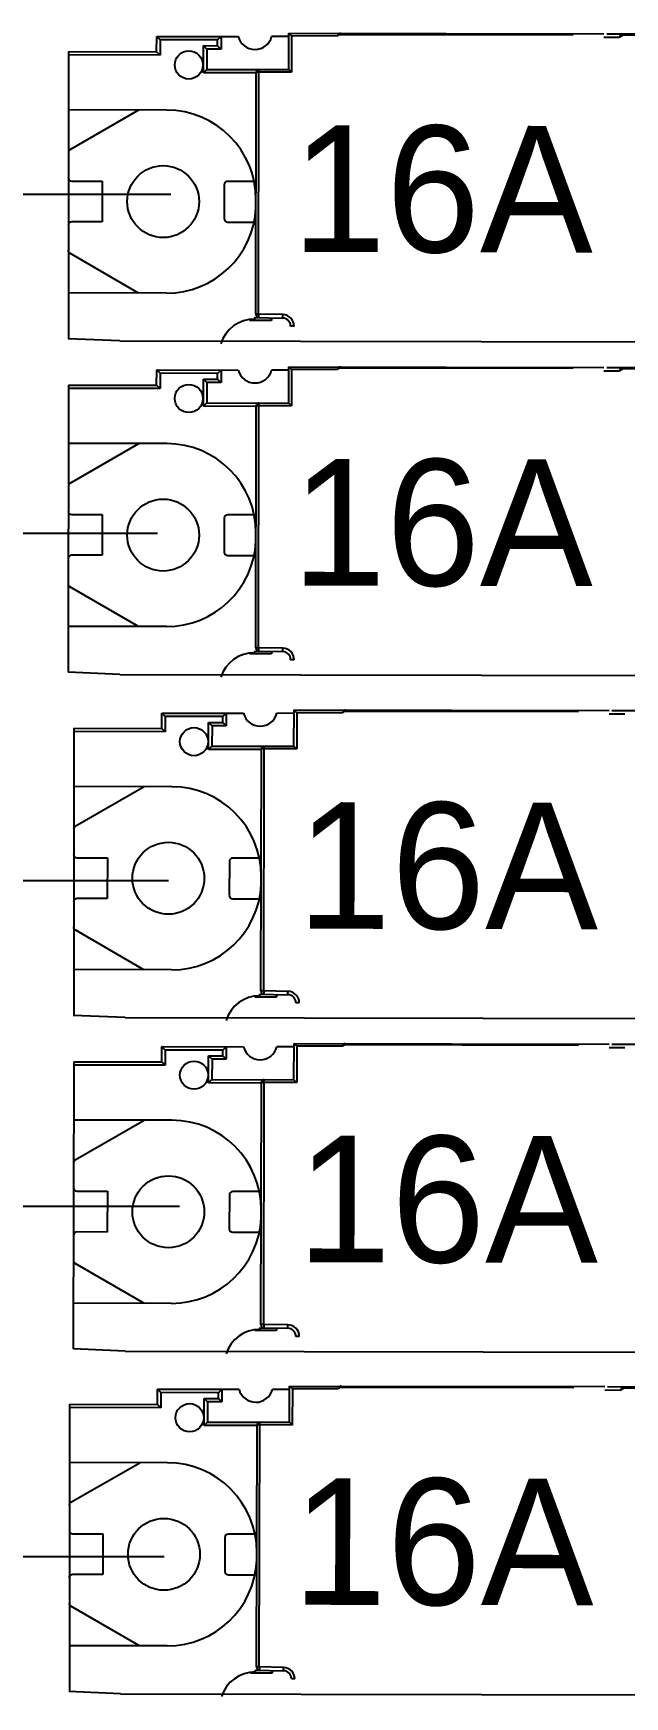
# Model space of a CAD drawing. Extents: x -4780 to 4154, y -1673 to 3208.
# Drawn here: x 2623.4 to 2684.4, y -107.6 to 63.7 of the extents above; entities that cross this region are included whole.
import ezdxf

# ---------------------------------------------------------------- set-up
doc = ezdxf.new("R2010")
doc.units = 0
doc.header["$MEASUREMENT"] = 0
doc.styles.add('PADRÃO', font='', dxfattribs={"height": 0.2})
doc.styles.get('PADRÃO').set_extended_font_data('AvantGarde Bk BT')

msp = doc.modelspace()

# ---------------------------------------------------------------- linework, layer by layer
at = {"color": 7, "linetype": 'Continuous'}
for p, q in [((2649.778, 59.947), (2649.785, 63.683)), ((2649.785, 63.683), (2682.26, 63.623)), ((2649.785, 63.683), (2650.064, 63.403)), ((2650.064, 63.403), (2650.057, 59.667)), ((2654.813, 63.394), (2650.064, 63.403)), ((2679.088, 63.489), (2655.092, 63.533)), ((2682.539, 63.622), (2782.408, 63.438)), ((2684.075, 63.62), (2683.865, 63.271)), ((2684.215, 63.48), (2683.865, 63.271)), ((2690.291, 63.468), (2684.215, 63.48)), ((2627.084, 61.804), (2636.163, 61.788)), ((2636.163, 61.788), (2636.166, 63.359)), ((2636.511, 61.438), (2636.163, 61.788)), ((2636.166, 63.359), (2644.57, 63.343)), ((2636.514, 63.009), (2636.166, 63.359)), ((2636.514, 63.009), (2636.511, 61.438)), ((2642.45, 62.998), (2636.514, 63.009)), ((2640.978, 59.614), (2640.983, 62.407)), ((2640.983, 62.407), (2642.449, 62.405)), ((2640.983, 62.407), (2641.331, 62.057)), ((2641.331, 62.057), (2641.327, 59.962)), ((2642.798, 62.055), (2641.331, 62.057)), ((2642.449, 62.405), (2642.45, 62.998)), ((2642.449, 62.405), (2642.798, 62.055)), ((2642.45, 62.998), (2642.8, 63.347)), ((2642.8, 63.347), (2642.798, 62.055)), ((2649.784, 63.334), (2648.014, 63.337)), ((2682.259, 63.274), (2683.865, 63.271)), ((2636.511, 61.438), (2627.083, 61.455)), ((2640.978, 59.614), (2641.327, 59.962)), ((2641.327, 59.962), (2649.778, 59.947)), ((2646.658, 34.756), (2646.705, 59.952)), ((2646.425, 59.604), (2640.978, 59.614)), ((2646.379, 34.756), (2646.425, 59.673)), ((2650.057, 59.667), (2646.425, 59.673)), ((2650.057, 59.667), (2649.778, 59.947)), ((2637.199, 55.78), (2627.073, 55.798)), ((2627.24, 51.708), (2634.33, 55.785)), ((2627.408, 48.465), (2630.551, 48.459)), ((2630.551, 48.459), (2630.543, 44.268)), ((2643.121, 48.086), (2643.115, 44.594)), ((2646.191, 48.43), (2643.471, 48.435)), ((2630.543, 44.268), (2627.4, 44.274)), ((2643.463, 44.245), (2646.166, 44.24)), ((2634.296, 36.928), (2627.22, 41.031)), ((2637.164, 36.923), (2627.038, 36.942)), ((2646.239, 34.415), (2646.238, 34.243)), ((2646.239, 34.415), (2649.152, 34.359)), ((2649.158, 34.708), (2646.658, 34.756)), ((2647.985, 34.382), (2647.984, 34.11)), ((2649.152, 34.359), (2649.158, 34.708)), ((2647.984, 34.11), (2645.738, 34.114)), ((2650.323, 33.519), (2649.973, 33.52)), ((2632.366, 31.998), (2627.029, 32.228)), ((2649.778, 25.604), (2649.785, 29.341)), ((2649.785, 29.341), (2682.26, 29.281)), ((2649.785, 29.341), (2650.064, 29.061)), ((2679.088, 29.147), (2655.092, 29.191)), ((2682.539, 29.28), (2782.408, 29.096)), ((2684.075, 29.277), (2683.865, 28.929)), ((2684.215, 29.137), (2683.865, 28.929)), ((2690.291, 29.126), (2684.215, 29.137)), ((2627.084, 27.462), (2636.163, 27.445)), ((2636.163, 27.445), (2636.166, 29.017)), ((2636.511, 27.096), (2636.163, 27.445)), ((2636.166, 29.017), (2644.57, 29.001)), ((2636.514, 28.667), (2636.166, 29.017)), ((2636.514, 28.667), (2636.511, 27.096)), ((2642.45, 28.656), (2636.514, 28.667)), ((2640.978, 25.272), (2640.983, 28.065)), ((2640.983, 28.065), (2642.449, 28.062)), ((2640.983, 28.065), (2641.331, 27.715)), ((2641.331, 27.715), (2641.327, 25.62)), ((2642.798, 27.713), (2641.331, 27.715)), ((2642.449, 28.062), (2642.45, 28.656)), ((2642.449, 28.062), (2642.798, 27.713)), ((2642.45, 28.656), (2642.8, 29.005)), ((2642.8, 29.005), (2642.798, 27.713)), ((2649.784, 28.992), (2648.014, 28.995)), ((2650.064, 29.061), (2650.057, 25.325)), ((2654.813, 29.052), (2650.064, 29.061)), ((2682.259, 28.932), (2683.865, 28.929)), ((2636.511, 27.096), (2627.083, 27.113)), ((2640.978, 25.272), (2641.327, 25.62)), ((2646.425, 25.261), (2640.978, 25.272)), ((2641.327, 25.62), (2649.778, 25.604)), ((2646.379, 0.414), (2646.425, 25.331)), ((2650.057, 25.325), (2646.425, 25.331)), ((2646.658, 0.414), (2646.705, 25.61)), ((2650.057, 25.325), (2649.778, 25.604)), ((2637.199, 21.437), (2627.073, 21.456)), ((2627.24, 17.366), (2634.33, 21.443)), ((2627.408, 14.122), (2630.551, 14.117)), ((2630.551, 14.117), (2630.543, 9.926)), ((2643.121, 13.744), (2643.115, 10.252)), ((2646.191, 14.088), (2643.471, 14.093)), ((2630.543, 9.926), (2627.4, 9.932)), ((2643.463, 9.902), (2646.166, 9.897)), ((2634.296, 2.586), (2627.22, 6.689)), ((2637.164, 2.581), (2627.038, 2.6)), ((2646.239, 0.073), (2646.238, -0.099)), ((2646.239, 0.073), (2649.152, 0.017)), ((2649.158, 0.366), (2646.658, 0.414)), ((2647.985, 0.039), (2647.984, -0.233)), ((2649.152, 0.017), (2649.158, 0.366)), ((2647.984, -0.233), (2645.738, -0.228)), ((2650.323, -0.823), (2649.973, -0.823)), ((2632.366, -2.344), (2627.029, -2.114)), ((2636.699, -7.892), (2636.702, -6.32)), ((2636.702, -6.32), (2645.107, -6.336)), ((2637.051, -6.67), (2636.702, -6.32)), ((2637.051, -6.67), (2637.048, -8.242)), ((2642.987, -6.681), (2637.051, -6.67)), ((2642.986, -7.275), (2642.987, -6.681)), ((2642.987, -6.681), (2643.337, -6.333)), ((2643.337, -6.333), (2643.334, -7.625)), ((2650.321, -6.346), (2648.551, -6.342)), ((2650.314, -9.733), (2650.321, -5.996)), ((2650.321, -5.996), (2682.796, -6.056)), ((2650.321, -5.996), (2650.6, -6.276)), ((2650.6, -6.276), (2650.593, -10.013)), ((2655.349, -6.285), (2650.6, -6.276)), ((2679.625, -6.19), (2655.629, -6.146)), ((2682.796, -6.406), (2684.402, -6.409)), ((2683.076, -6.057), (2782.945, -6.242)), ((2627.62, -7.875), (2636.699, -7.892)), ((2637.048, -8.242), (2627.62, -8.224)), ((2637.048, -8.242), (2636.699, -7.892)), ((2641.514, -10.066), (2641.519, -7.272)), ((2641.519, -7.272), (2642.986, -7.275)), ((2641.519, -7.272), (2641.868, -7.622)), ((2641.868, -7.622), (2641.864, -9.717)), ((2643.334, -7.625), (2641.868, -7.622)), ((2642.986, -7.275), (2643.334, -7.625)), ((2641.514, -10.066), (2641.864, -9.717)), ((2646.962, -10.076), (2641.514, -10.066)), ((2641.864, -9.717), (2650.314, -9.733)), ((2646.916, -34.924), (2646.962, -10.006)), ((2650.593, -10.013), (2646.962, -10.006)), ((2647.195, -34.923), (2647.242, -9.727)), ((2650.593, -10.013), (2650.314, -9.733)), ((2637.736, -13.9), (2627.609, -13.881)), ((2627.776, -17.971), (2634.867, -13.894)), ((2627.945, -21.215), (2631.088, -21.221)), ((2631.088, -21.221), (2631.08, -25.411)), ((2643.658, -21.593), (2643.651, -25.085)), ((2646.727, -21.249), (2644.008, -21.244)), ((2631.08, -25.411), (2627.937, -25.405)), ((2644, -25.435), (2646.703, -25.44)), ((2634.832, -32.751), (2627.756, -28.648)), ((2637.701, -32.756), (2627.574, -32.737)), ((2648.521, -35.57), (2646.274, -35.566)), ((2646.775, -35.264), (2646.775, -35.437)), ((2646.775, -35.264), (2649.688, -35.32)), ((2649.695, -34.971), (2647.195, -34.923)), ((2648.521, -35.298), (2648.521, -35.57)), ((2649.688, -35.32), (2649.695, -34.971)), ((2632.903, -37.681), (2627.566, -37.451)), ((2650.859, -36.16), (2650.51, -36.16)), ((2636.699, -42.234), (2636.702, -40.662)), ((2636.702, -40.662), (2645.107, -40.678)), ((2637.051, -41.012), (2636.702, -40.662)), ((2637.051, -41.012), (2637.048, -42.584)), ((2642.987, -41.023), (2637.051, -41.012)), ((2642.986, -41.617), (2642.987, -41.023)), ((2642.987, -41.023), (2643.337, -40.675)), ((2643.337, -40.675), (2643.334, -41.967)), ((2650.321, -40.688), (2648.551, -40.684)), ((2650.314, -44.075), (2650.321, -40.338)), ((2650.321, -40.338), (2682.796, -40.399)), ((2650.321, -40.338), (2650.6, -40.618)), ((2650.6, -40.618), (2650.593, -44.355)), ((2655.349, -40.627), (2650.6, -40.618)), ((2679.625, -40.532), (2655.629, -40.488)), ((2682.796, -40.748), (2684.402, -40.751)), ((2683.076, -40.399), (2782.945, -40.584)), ((2627.62, -42.217), (2636.699, -42.234)), ((2637.048, -42.584), (2627.62, -42.566)), ((2637.048, -42.584), (2636.699, -42.234)), ((2641.514, -44.408), (2641.519, -41.614)), ((2641.519, -41.614), (2642.986, -41.617)), ((2641.519, -41.614), (2641.868, -41.964)), ((2641.868, -41.964), (2641.864, -44.059)), ((2643.334, -41.967), (2641.868, -41.964)), ((2642.986, -41.617), (2643.334, -41.967)), ((2641.514, -44.408), (2641.864, -44.059)), ((2646.962, -44.418), (2641.514, -44.408)), ((2641.864, -44.059), (2650.314, -44.075)), ((2646.916, -69.266), (2646.962, -44.348)), ((2650.593, -44.355), (2646.962, -44.348)), ((2647.195, -69.265), (2647.242, -44.069)), ((2650.593, -44.355), (2650.314, -44.075)), ((2637.736, -48.242), (2627.609, -48.223)), ((2627.776, -52.313), (2634.867, -48.237)), ((2627.945, -55.557), (2631.088, -55.563)), ((2631.088, -55.563), (2631.08, -59.753)), ((2643.658, -55.935), (2643.651, -59.427)), ((2646.727, -55.592), (2644.008, -55.587)), ((2631.08, -59.753), (2627.937, -59.747)), ((2644, -59.777), (2646.703, -59.782)), ((2634.832, -67.093), (2627.756, -62.99)), ((2637.701, -67.098), (2627.574, -67.08)), ((2648.521, -69.912), (2646.274, -69.908)), ((2646.775, -69.606), (2646.775, -69.779)), ((2646.775, -69.606), (2649.688, -69.662)), ((2649.695, -69.313), (2647.195, -69.265)), ((2648.521, -69.64), (2648.521, -69.912)), ((2649.688, -69.662), (2649.695, -69.313)), ((2632.903, -72.023), (2627.566, -71.793)), ((2650.859, -70.503), (2650.51, -70.502)), ((2636.246, -77.508), (2636.249, -75.936)), ((2636.249, -75.936), (2644.654, -75.952)), ((2636.598, -76.286), (2636.249, -75.936)), ((2636.598, -76.286), (2636.595, -77.857)), ((2642.534, -76.297), (2636.598, -76.286)), ((2641.061, -79.681), (2641.066, -76.888)), ((2641.066, -76.888), (2642.533, -76.891)), ((2641.066, -76.888), (2641.415, -77.238)), ((2642.533, -76.891), (2642.534, -76.297)), ((2642.533, -76.891), (2642.881, -77.24)), ((2642.534, -76.297), (2642.884, -75.948)), ((2642.884, -75.948), (2642.881, -77.24)), ((2649.868, -75.961), (2648.098, -75.958)), ((2649.861, -79.349), (2649.868, -75.612)), ((2649.868, -75.612), (2682.343, -75.672)), ((2649.868, -75.612), (2650.147, -75.892)), ((2650.147, -75.892), (2650.14, -79.628)), ((2654.896, -75.901), (2650.147, -75.892)), ((2679.171, -75.806), (2655.176, -75.762)), ((2682.342, -76.021), (2683.949, -76.024)), ((2682.622, -75.673), (2782.491, -75.857)), ((2684.159, -75.676), (2683.949, -76.024)), ((2684.298, -75.816), (2683.949, -76.024)), ((2690.374, -75.827), (2684.298, -75.816)), ((2627.167, -77.491), (2636.246, -77.508)), ((2636.595, -77.857), (2627.167, -77.84)), ((2636.595, -77.857), (2636.246, -77.508)), ((2641.415, -77.238), (2641.411, -79.333)), ((2642.881, -77.24), (2641.415, -77.238)), ((2641.061, -79.681), (2641.411, -79.333)), ((2646.508, -79.692), (2641.061, -79.681)), ((2641.411, -79.333), (2649.861, -79.349)), ((2646.462, -104.539), (2646.509, -79.622)), ((2650.14, -79.628), (2646.509, -79.622)), ((2646.742, -104.539), (2646.788, -79.343)), ((2650.14, -79.628), (2649.861, -79.349)), ((2637.283, -83.516), (2627.156, -83.497)), ((2627.323, -87.587), (2634.414, -83.51)), ((2627.492, -90.831), (2630.634, -90.836)), ((2630.634, -90.836), (2630.627, -95.027)), ((2643.205, -91.209), (2643.198, -94.701)), ((2646.274, -90.865), (2643.555, -90.86)), ((2630.627, -95.027), (2627.484, -95.021)), ((2643.547, -95.051), (2646.25, -95.056)), ((2634.379, -102.367), (2627.303, -98.264)), ((2637.248, -102.372), (2627.121, -102.353)), ((2648.068, -105.186), (2645.821, -105.181)), ((2646.322, -104.88), (2646.322, -105.052)), ((2646.322, -104.88), (2649.235, -104.936)), ((2649.242, -104.587), (2646.742, -104.539)), ((2648.068, -104.914), (2648.068, -105.186)), ((2649.235, -104.936), (2649.242, -104.587)), ((2650.406, -105.776), (2650.057, -105.776)), ((2632.45, -107.297), (2627.112, -107.067))]:
    msp.add_line(p, q, dxfattribs=at)
for p, q in [((2627.084, 61.804), (2627.084, 32.226)), ((2637.632, 47.071), (2477.078, 47.071)), ((2632.366, 31.998), (2799.709, 31.689)), ((2627.084, 27.462), (2627.029, -2.114)), ((2636.263, 12.178), (2384.427, 12.178)), ((2632.366, -2.344), (2799.709, -2.653)), ((2627.62, -7.875), (2627.62, -37.454)), ((2637.388, -23.592), (2429.818, -23.592)), ((2632.903, -37.681), (2800.246, -37.991)), ((2627.62, -42.217), (2627.566, -71.793)), ((2638.513, -57.116), (2477.959, -57.116)), ((2632.903, -72.023), (2800.246, -72.333)), ((2627.167, -77.491), (2627.167, -107.069)), ((2636.935, -93.208), (2429.365, -93.208)), ((2632.45, -107.297), (2799.793, -107.606))]:
    msp.add_line(p, q)
for centre, radius in [((2639.478, 60.42), 1.449), ((2636.833, 46.352), 3.701), ((2639.478, 26.077), 1.449), ((2636.833, 12.01), 3.701), ((2640.014, -9.26), 1.449), ((2637.369, -23.327), 3.701), ((2640.014, -43.602), 1.449), ((2637.369, -57.669), 3.701), ((2639.561, -78.876), 1.449), ((2636.916, -92.943), 3.701)]:
    msp.add_circle(centre, radius, dxfattribs=at)
for centre, radius, start, end in [((2655.092, 63.394), 0.279, 89.89404, 179.89545), ((2684.075, 63.48), 0.14, 359.89404, 89.89404), ((2646.293, 63.794), 1.781, 194.66181, 345.12626), ((2646.704, 59.673), 0.279, 89.89404, 179.89404), ((2637.182, 46.561), 9.219, 359.89404, 89.89404), ((2627.414, 51.406), 0.349, 119.89404, 179.89404), ((2627.409, 48.814), 0.349, 179.89404, 269.89404), ((2643.47, 48.086), 0.349, 89.89404, 179.89404), ((2637.181, 46.151), 9.228, 269.89404, 357.34798), ((2643.464, 44.594), 0.349, 179.89404, 269.89404), ((2627.4, 43.925), 0.349, 89.89404, 179.89404), ((2627.395, 41.333), 0.349, 179.89404, 239.89404), ((2646.728, 34.755), 0.349, 179.89404, 268.89404), ((2649.135, 33.521), 0.838, 359.89404, 88.89404), ((2649.135, 33.521), 1.187, 359.89404, 88.89404), ((2646.232, 30.621), 3.622, 89.89404, 162.54665), ((2655.092, 29.052), 0.279, 89.89404, 179.89545), ((2684.075, 29.138), 0.14, 359.89404, 89.89404), ((2646.293, 29.452), 1.781, 194.66181, 345.12626), ((2646.704, 25.331), 0.279, 89.89404, 179.89404), ((2637.182, 12.219), 9.219, 359.89404, 89.89404), ((2627.414, 17.064), 0.349, 119.89404, 179.89404), ((2627.409, 14.472), 0.349, 179.89404, 269.89404), ((2643.47, 13.744), 0.349, 89.89404, 179.89404), ((2637.181, 11.809), 9.228, 269.89404, 357.34798), ((2627.4, 9.583), 0.349, 89.89404, 179.89404), ((2643.464, 10.252), 0.349, 179.89404, 269.89404), ((2627.395, 6.991), 0.349, 179.89404, 239.89404), ((2646.728, 0.413), 0.349, 179.89404, 268.89404), ((2649.135, -0.821), 0.838, 359.89404, 88.89404), ((2649.135, -0.821), 1.187, 359.89404, 88.89404), ((2646.232, -3.721), 3.622, 89.89404, 162.54665), ((2646.83, -5.885), 1.781, 194.66181, 345.12626), ((2655.629, -6.286), 0.279, 89.89404, 179.89545), ((2647.241, -10.006), 0.279, 89.89404, 179.89404), ((2637.719, -23.118), 9.219, 359.89404, 89.89404), ((2627.95, -18.274), 0.349, 119.89404, 179.89404), ((2627.945, -20.866), 0.349, 179.89404, 269.89404), ((2644.007, -21.594), 0.349, 89.89404, 179.89404), ((2637.718, -23.528), 9.228, 269.89404, 357.34798), ((2627.936, -25.754), 0.349, 89.89404, 179.89404), ((2644.001, -25.086), 0.349, 179.89404, 269.89404), ((2627.932, -28.346), 0.349, 179.89404, 239.89404), ((2646.768, -39.058), 3.622, 89.89404, 162.54665), ((2647.265, -34.924), 0.349, 179.89404, 268.89404), ((2649.672, -36.158), 0.838, 359.89404, 88.89404), ((2649.672, -36.158), 1.187, 359.89404, 88.89404), ((2646.83, -40.227), 1.781, 194.66181, 345.12626), ((2655.629, -40.628), 0.279, 89.89404, 179.89545), ((2647.241, -44.349), 0.279, 89.89404, 179.89404), ((2637.719, -57.461), 9.219, 359.89404, 89.89404), ((2627.95, -52.616), 0.349, 119.89404, 179.89404), ((2627.945, -55.208), 0.349, 179.89404, 269.89404), ((2644.007, -55.936), 0.349, 89.89404, 179.89404), ((2627.936, -60.096), 0.349, 89.89404, 179.89404), ((2637.718, -57.87), 9.228, 269.89404, 357.34798), ((2644.001, -59.428), 0.349, 179.89404, 269.89404), ((2627.932, -62.688), 0.349, 179.89404, 239.89404), ((2646.768, -73.401), 3.622, 89.89404, 162.54665), ((2647.265, -69.266), 0.349, 179.89404, 268.89404), ((2649.672, -70.5), 0.838, 359.89404, 88.89404), ((2649.672, -70.5), 1.187, 359.89404, 88.89404), ((2646.376, -75.501), 1.781, 194.66181, 345.12626), ((2655.175, -75.901), 0.279, 89.89404, 179.89545), ((2684.159, -75.815), 0.14, 359.89404, 89.89404), ((2646.788, -79.622), 0.279, 89.89404, 179.89404), ((2637.266, -92.734), 9.219, 359.89404, 89.89404), ((2627.497, -87.889), 0.349, 119.89404, 179.89404), ((2627.492, -90.481), 0.349, 179.89404, 269.89404), ((2643.554, -91.209), 0.349, 89.89404, 179.89404), ((2637.265, -93.144), 9.228, 269.89404, 357.34798), ((2627.483, -95.37), 0.349, 89.89404, 179.89404), ((2643.547, -94.701), 0.349, 179.89404, 269.89404), ((2627.478, -97.962), 0.349, 179.89404, 239.89404), ((2646.315, -108.674), 3.622, 89.89404, 162.54665), ((2646.812, -104.54), 0.349, 179.89404, 268.89404), ((2649.219, -105.774), 0.838, 359.89404, 88.89404), ((2649.219, -105.774), 1.187, 359.89404, 88.89404)]:
    msp.add_arc(centre, radius, start, end, dxfattribs=at)
for points, knots in [([(2654.961, 63.517), (2654.94, 63.512), (2654.879, 63.492), (2654.813, 63.438), (2654.813, 63.394)], [0, 0, 0, 0, 0.3387477, 1, 1, 1, 1]), ([(2655.092, 63.533), (2655.081, 63.533), (2655.037, 63.532), (2654.993, 63.526), (2654.961, 63.517)], [0, 0, 0, 0, 0.259248, 1, 1, 1, 1]), ([(2646.658, 34.756), (2646.623, 34.757), (2646.571, 34.757), (2646.505, 34.756), (2646.463, 34.756), (2646.429, 34.756), (2646.406, 34.756), (2646.392, 34.756), (2646.385, 34.755), (2646.382, 34.756), (2646.379, 34.755), (2646.379, 34.756)], [0, 0, 0, 0, 0.3821835, 0.5556768, 0.7071962, 0.8315087, 0.9237067, 0.9566914, 0.980577, 0.9951006, 1, 1, 1, 1]), ([(2646.658, 34.756), (2646.657, 34.712), (2646.659, 34.629), (2646.671, 34.518), (2646.685, 34.448), (2646.709, 34.406), (2646.721, 34.406)], [0, 0, 0, 0, 0.369327, 0.6830643, 0.8977864, 1, 1, 1, 1]), ([(2654.961, 29.175), (2654.94, 29.17), (2654.879, 29.15), (2654.813, 29.096), (2654.813, 29.052)], [0, 0, 0, 0, 0.3387477, 1, 1, 1, 1]), ([(2655.092, 29.191), (2655.081, 29.191), (2655.037, 29.19), (2654.993, 29.184), (2654.961, 29.175)], [0, 0, 0, 0, 0.259248, 1, 1, 1, 1]), ([(2646.658, 0.414), (2646.623, 0.414), (2646.571, 0.414), (2646.505, 0.414), (2646.463, 0.414), (2646.429, 0.414), (2646.406, 0.413), (2646.392, 0.414), (2646.385, 0.413), (2646.382, 0.414), (2646.379, 0.413), (2646.379, 0.414)], [0, 0, 0, 0, 0.3821835, 0.5556768, 0.7071962, 0.8315087, 0.9237067, 0.9566914, 0.980577, 0.9951006, 1, 1, 1, 1]), ([(2646.658, 0.414), (2646.657, 0.369), (2646.659, 0.287), (2646.671, 0.176), (2646.685, 0.106), (2646.709, 0.064), (2646.721, 0.064)], [0, 0, 0, 0, 0.369327, 0.6830643, 0.8977864, 1, 1, 1, 1]), ([(2655.498, -6.162), (2655.476, -6.168), (2655.416, -6.187), (2655.349, -6.241), (2655.349, -6.285)], [0, 0, 0, 0, 0.3387477, 1, 1, 1, 1]), ([(2655.629, -6.146), (2655.617, -6.146), (2655.573, -6.147), (2655.53, -6.154), (2655.498, -6.162)], [0, 0, 0, 0, 0.259248, 1, 1, 1, 1]), ([(2647.195, -34.923), (2647.159, -34.923), (2647.108, -34.923), (2647.042, -34.923), (2647, -34.923), (2646.966, -34.923), (2646.942, -34.924), (2646.929, -34.923), (2646.921, -34.924), (2646.919, -34.923), (2646.916, -34.924), (2646.916, -34.924)], [0, 0, 0, 0, 0.3821835, 0.5556768, 0.7071962, 0.8315087, 0.9237067, 0.9566914, 0.980577, 0.9951006, 1, 1, 1, 1]), ([(2647.195, -34.923), (2647.194, -34.968), (2647.195, -35.05), (2647.208, -35.162), (2647.222, -35.231), (2647.246, -35.273), (2647.258, -35.273)], [0, 0, 0, 0, 0.369327, 0.6830643, 0.8977864, 1, 1, 1, 1]), ([(2655.498, -40.504), (2655.476, -40.51), (2655.416, -40.529), (2655.349, -40.583), (2655.349, -40.627)], [0, 0, 0, 0, 0.3387477, 1, 1, 1, 1]), ([(2655.629, -40.488), (2655.617, -40.488), (2655.573, -40.489), (2655.53, -40.496), (2655.498, -40.504)], [0, 0, 0, 0, 0.259248, 1, 1, 1, 1]), ([(2647.195, -69.265), (2647.159, -69.265), (2647.108, -69.265), (2647.042, -69.265), (2647, -69.265), (2646.966, -69.265), (2646.942, -69.266), (2646.929, -69.266), (2646.921, -69.266), (2646.919, -69.265), (2646.916, -69.266), (2646.916, -69.266)], [0, 0, 0, 0, 0.3821835, 0.5556768, 0.7071962, 0.8315087, 0.9237067, 0.9566914, 0.980577, 0.9951006, 1, 1, 1, 1]), ([(2647.195, -69.265), (2647.194, -69.31), (2647.195, -69.392), (2647.208, -69.504), (2647.222, -69.573), (2647.246, -69.615), (2647.258, -69.616)], [0, 0, 0, 0, 0.369327, 0.6830643, 0.8977864, 1, 1, 1, 1]), ([(2655.045, -75.778), (2655.023, -75.783), (2654.963, -75.803), (2654.896, -75.857), (2654.896, -75.901)], [0, 0, 0, 0, 0.3387477, 1, 1, 1, 1]), ([(2655.176, -75.762), (2655.164, -75.762), (2655.12, -75.763), (2655.076, -75.769), (2655.045, -75.778)], [0, 0, 0, 0, 0.259248, 1, 1, 1, 1]), ([(2646.742, -104.539), (2646.706, -104.539), (2646.654, -104.539), (2646.589, -104.539), (2646.547, -104.539), (2646.513, -104.539), (2646.489, -104.54), (2646.476, -104.539), (2646.468, -104.54), (2646.465, -104.539), (2646.462, -104.54), (2646.462, -104.539)], [0, 0, 0, 0, 0.3821835, 0.5556768, 0.7071962, 0.8315087, 0.9237067, 0.9566914, 0.980577, 0.9951006, 1, 1, 1, 1]), ([(2646.742, -104.539), (2646.741, -104.584), (2646.742, -104.666), (2646.755, -104.777), (2646.769, -104.847), (2646.792, -104.889), (2646.805, -104.889)], [0, 0, 0, 0, 0.369327, 0.6830643, 0.8977864, 1, 1, 1, 1])]:
    msp.add_open_spline(points, degree=3, knots=knots, dxfattribs=at)

# ---------------------------------------------------------------- texts
at = {"ltscale": 0.015, "char_height": 13.0373, "attachment_point": 1, "rotation": 359.89404, "style": 'PADRÃO'}
for insert in [(2650.109, 54.197), (2650.109, 19.854), (2650.646, -15.483), (2650.646, -49.825), (2650.192, -85.099)]:
    msp.add_mtext_dynamic_manual_height_columns('16A', width=225.50453, gutter_width=65.186, heights=[54.179], dxfattribs=dict(at, insert=insert))

doc.saveas('drawing.dxf')
